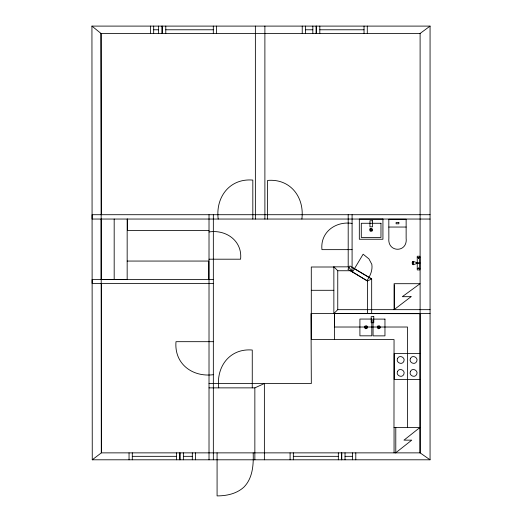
<?xml version="1.0" encoding="UTF-8"?>
<svg xmlns="http://www.w3.org/2000/svg" width="522" height="522" viewBox="0 0 522 522"><rect width="100%" height="100%" fill="white"/><g stroke="black" fill="none" stroke-linecap="round" stroke-linejoin="round"><path stroke-width="0.78" d="M352.467 272.014L363.129 254.201L368.923 258.892L371.821 264.315C372.773 270.292 370.215 275.864 366.94 280.686M430.063 309.663L337.754 309.663L333.858 313.559L430.063 313.559M395.656 452.868L411.76 440.144L403.969 440.144L420.034 427.42L393.979 427.42L394.051 339.587L311.321 339.561L311.288 267.003L333.858 267.003M92.257 459.797L101.34 452.868L420.106 452.868L430.063 459.797L430.063 26.1L91.937 26.1L92.257 459.797L430.063 459.797M91.937 26.1L101.033 33.46L420.106 33.46L430.063 26.1M209.015 387.866L254.853 387.866L264.373 383.533L264.373 459.797M153.677 29.78L158.623 29.78M165.781 29.78L213.315 29.78M305.487 29.78L312.828 29.78M319.816 29.78L364.036 29.78M430.063 214.712L92.081 214.712L92.081 219.044L430.063 219.044M352.089 223.403C335.737 220.91 320.09 232.146 321.95 249.647L352.089 249.647M388.825 227.044L388.87 238.195C387.239 252.876 407.897 252.994 406.136 238.195L406.136 219.26L388.825 219.26L388.825 227.044L406.136 227.044M209.015 230.554L127.394 230.554L127.394 219.044M209.015 231.951C226.059 229.308 242.534 240.87 240.596 259.199L209.015 259.199M417.248 257.627L419.89 257.627M127.166 261.059L208.787 261.059L208.787 279.511M419.89 262.475C417.189 263.727 414.997 261.398 412.719 261.457L412.099 262.918L412.719 264.661C415.003 264.713 417.189 262.39 419.89 263.643M333.858 266.846L348.194 266.846L352.089 270.742L337.754 270.742L333.858 266.846L333.858 313.591M417.248 268.445L419.89 268.491M127.166 279.414L101.196 279.414L101.196 219.044M213.341 279.511L92.126 279.511L92.126 283.407L213.341 283.407M311.288 290.297L333.858 290.297M420.106 313.591L310.988 313.591L311.321 383.533L209.015 383.533M213.341 341.682L175.999 341.682C174.067 363.821 192.461 377.399 213.341 374.698M420.06 353.44L394.208 353.44L394.208 379.39L420.06 379.39M132.288 456.332L176.462 456.332M183.366 456.332L192.318 456.332M293.338 456.332L338.334 456.332M345.035 456.332L352.546 456.332M334.426 339.587L334.426 313.591L420.027 313.683M352.089 267.342L371.677 278.97L371.677 313.559M350.556 270.742L367.442 280.98L371.677 278.97L349.936 265.966L347.933 269.306L367.442 280.98L367.442 313.559M334.426 313.591L334.498 327.02L407.486 327.02L407.486 427.42M101.34 214.712L101.033 33.46L101.34 452.868L101.34 283.407M420.106 33.46L420.106 452.868M420.027 313.591L420.034 452.868M417.248 262.475L417.248 256.243L419.89 256.243L419.89 269.92L417.248 269.92L417.248 263.643M416.425 262.475L416.425 263.643M395.787 427.42L395.787 452.868M394.358 284.862L394.358 308.495M394.058 427.42L394.058 452.868M367.286 26.1L367.286 33.46M364.036 26.1L364.036 33.46M355.789 452.868L355.789 459.797M352.546 452.868L352.546 459.797M352.089 214.712L352.089 270.742M348.194 214.712L348.194 266.846M345.035 452.868L345.035 459.797M341.786 452.868L341.786 459.797M341.577 452.868L341.577 459.797M338.334 452.868L338.334 459.797M337.754 270.742L337.754 309.663M319.816 26.1L319.816 33.46M316.573 26.1L316.573 33.46M316.071 26.1L316.071 33.46M312.828 26.1L312.828 33.46M305.487 26.1L305.487 33.46M302.238 26.1L302.238 33.46M301.879 219.044C304.646 197.401 290.486 178.439 267.59 180.429L267.59 219.044M293.338 452.868L293.338 459.797M290.095 452.868L290.095 459.797M264.889 26.1L264.889 219.044M255.369 26.1L255.369 219.044M254.853 387.866L254.853 459.797M253.183 452.868C253.607 464.665 252.772 477.871 244.152 486.876C236.955 493.714 226.737 495.907 217.08 495.9L217.08 452.868M252.824 219.044L252.824 180.09C229.732 178.08 215.41 197.199 218.203 219.044M252.263 387.866L252.263 350.034C229.83 348.083 216.03 366.692 218.764 387.866M216.565 26.1L216.565 33.46M213.341 214.712L213.341 459.797M213.315 26.1L213.315 33.46M209.015 214.712L209.015 459.797M195.561 452.868L195.561 459.797M192.318 452.868L192.318 459.797M183.366 452.868L183.366 459.797M180.116 452.868L180.116 459.797M179.705 452.868L179.705 459.797M176.462 452.868L176.462 459.797M165.781 26.1L165.781 33.46M162.538 26.1L162.538 33.46M161.866 26.1L161.866 33.46M158.623 26.1L158.623 33.46M153.677 26.1L153.677 33.46M150.427 26.1L150.427 33.46M132.288 452.868L132.288 459.797M129.045 452.868L129.045 459.797M127.166 219.044L127.166 279.511M114.181 219.044L114.181 279.414M101.34 219.044L101.34 279.511M418.357 258.175C419.14 258.905 418.461 256.811 418.357 258.175M410.364 358.621C408.524 362.562 415.127 365.563 416.752 361.315C418.585 357.374 411.982 354.373 410.364 358.621M410.364 371.566C408.524 375.507 415.134 378.509 416.752 374.261C418.585 370.32 411.982 367.318 410.364 371.566M397.464 358.621C395.624 362.562 402.234 365.563 403.852 361.315C405.698 357.374 399.082 354.373 397.464 358.621M397.464 371.566C395.624 375.507 402.234 378.509 403.852 374.261C405.698 370.32 399.082 367.318 397.464 371.566M418.598 268.315C417.887 268.256 419.114 267.166 418.598 268.315M413.039 261.809L412.667 263.382L413.483 264.811L413.483 261.307L413.039 261.809M370.059 228.825L369.615 229.634L370.059 230.972L370.861 231.416L372.199 230.972L372.643 230.163L372.199 228.825L371.396 228.382L370.059 228.825M370.516 229.288L370.516 230.509L371.742 230.509L371.742 229.288L370.516 229.288M364.976 326.165L364.532 326.968L364.976 328.312L365.778 328.756L367.116 328.312L367.56 327.503L367.116 326.165L366.313 325.721L364.976 326.165M365.433 326.622L365.433 327.849L366.659 327.849L366.659 326.622L365.433 326.622M377.706 326.165L377.269 326.968L377.706 328.312L378.515 328.756L379.853 328.312L380.297 327.503L379.853 326.165L379.05 325.721L377.706 326.165M378.169 326.622L378.169 327.849L379.39 327.849L379.39 326.622L378.169 326.622M411.068 296.679L394.097 309.663L394.097 283.694L420.073 283.694L402.325 296.679L411.068 296.679M382.933 219.077L359.319 219.077L359.319 239.239L382.933 239.239L382.933 219.077M372.545 220.754L369.948 220.754L369.948 226.816L372.545 226.816L372.545 220.754M398.86 222.496L396.107 222.496L396.107 223.807L398.86 223.807L398.86 222.496M380.969 223.272L361.289 223.272L361.289 237.464L380.969 237.464L380.969 223.272M373.778 316.645L371.181 316.645L371.181 322.707L373.778 322.707L373.778 316.645M371.808 319.053L359.906 319.053L359.906 335.829L371.808 335.829L371.808 319.053M384.962 319.099L373.06 319.099L373.06 335.868L384.962 335.868L384.962 319.099"/></g></svg>
